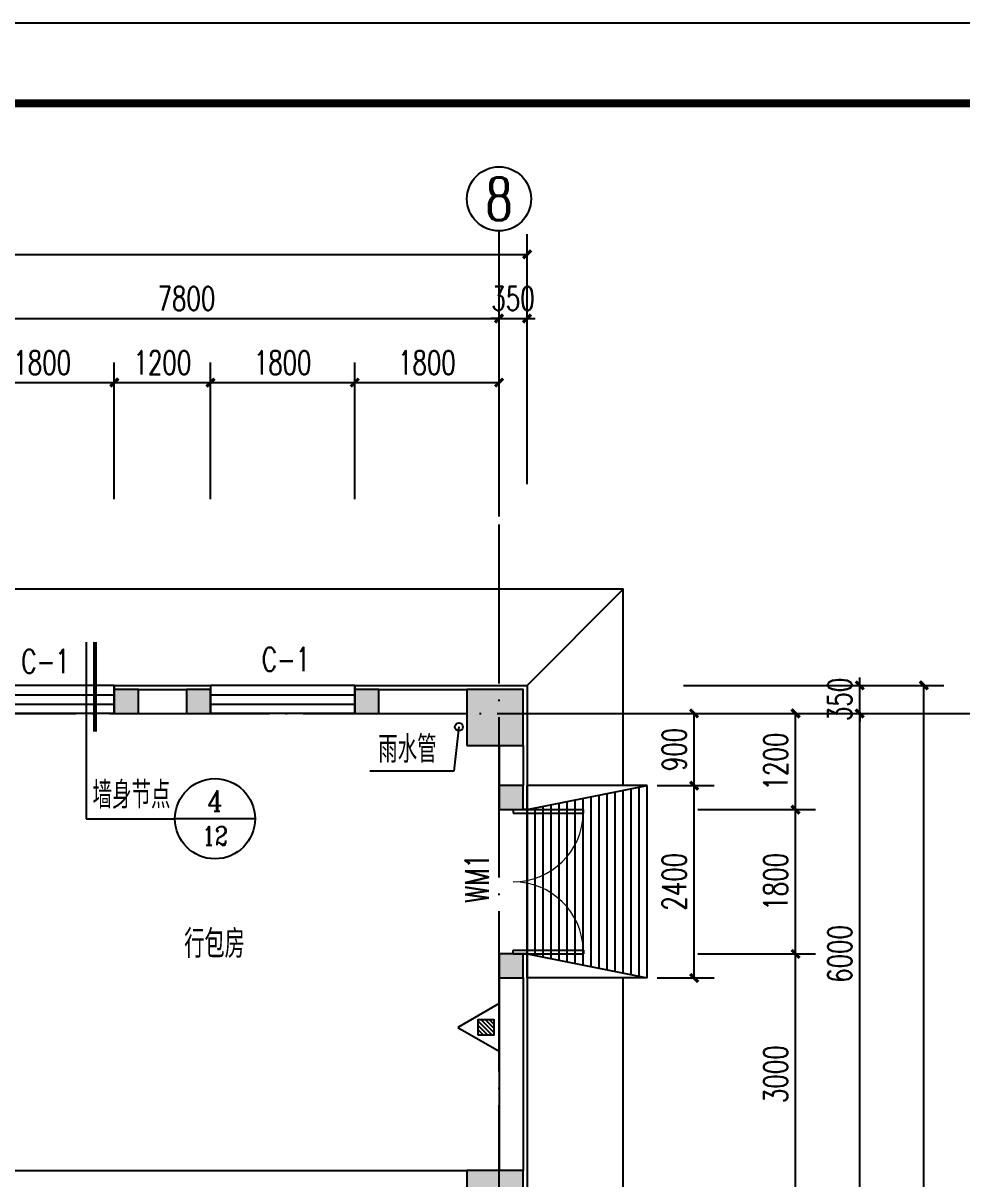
# Model space of a CAD drawing. Extents: x 63793 to 231107, y 20849 to 337643.
# Drawn here: x 198261 to 209974, y 235825 to 250242 of the extents above; entities that cross this region are included whole.
import ezdxf
from ezdxf.enums import TextEntityAlignment as Align

# ---------------------------------------------------------------- set-up
doc = ezdxf.new("R2010")
doc.units = 0
doc.header["$LTSCALE"] = 1000
doc.header["$MEASUREMENT"] = 0
doc.linetypes.add('DASH', pattern=[0.35, 0.25, -0.1])
doc.linetypes.add('DOTE', pattern=[2.42, 2, -0.2, 0.02, -0.2])
for name, color, linetype in [('AXIS', 3, 'Continuous'), ('AXIS_TEXT', 7, 'Continuous'), ('COLUMN', 2, 'Continuous'), ('DIM_IDEN', 3, 'Continuous'), ('DIM_LEAD', 3, 'Continuous'), ('DOTE', 1, 'DOTE'), ('EQUIP_消防', 7, 'Continuous'), ('PUB_DIM', 3, 'Continuous'), ('PUB_HATCH', 8, 'Continuous'), ('PUB_TEXT', 7, 'Continuous'), ('PUB_TITLE', 4, 'Continuous'), ('SURFACE', 6, 'Continuous'), ('WALL', 2, 'Continuous'), ('WINDOW', 4, 'Continuous'), ('WINDOW_TEXT', 7, 'Continuous'), ('新块$0$2D_ROOF', 144, 'Continuous')]:
    doc.layers.add(name, color=color, linetype=linetype)
doc.styles.add('_TCH_AXIS', font='COMPLEX', dxfattribs={"bigfont": 'GBCBIG'})
doc.styles.add('_TCH_DIM', font='SIMPLEX', dxfattribs={"bigfont": 'GBCBIG'})
doc.styles.add('_TCH_DIM_T3', font='SIMPLEX', dxfattribs={"width": 0.705882, "bigfont": 'GBCBIG'})
doc.styles.add('_TCH_LABEL', font='COMPLEX', dxfattribs={"bigfont": 'GBCBIG'})
doc.styles.add('_TCH_WINDOW', font='SIMPLEX', dxfattribs={"height": 3.5, "bigfont": 'GBCBIG'})
doc.styles.add('COMPLEX', font='COMPLEX')
doc.styles.get("Standard").update_dxf_attribs({"font": 'gbenor.shx', "bigfont": 'gbcbig.shx'})
doc.dimstyles.new('_TCH_ARCH&&100', dxfattribs={"dimtxt": 297.5, "dimasz": 100, "dimexe": 250, "dimexo": 300, "dimgap": 100, "dimtad": 1, "dimdec": 0, "dimzin": 0, "dimdsep": 46, "dimtxsty": '_TCH_DIM_T3', "dimblk": 'ARCHTICK', "dimcen": 0.09, "dimclrt": 7, "dimazin": 2, "dimtfac": 1, "dimtdec": 0, "dimtix": 1, "dimtmove": 2, "dimatfit": 3, "dimfxl": 0, "dimtolj": 1, "dimtzin": 0, "dimarcsym": 0})

# ---------------------------------------------------------------- blocks, each defined once
blk = doc.blocks.new('$ATTACHMENT$00000214')
h = blk.add_hatch()
h.set_pattern_fill('ANSI31', color=256, scale=200, style=0)
h.set_pattern_definition([(45, (-38543.802, -6842.639), (-17.67767, 17.67767), [])])
h.paths.add_polyline_path([(-64.9, 1.9), (64.9, 1.9), (64.9, -127.9), (-64.9, -127.9)])
for points in [[(0, 171.8), (-198.4, -171.8), (198.4, -171.8)], [(-64.9, 1.9), (64.9, 1.9), (64.9, -127.9), (-64.9, -127.9)]]:
    blk.add_lwpolyline(points, close=True)
blk = doc.blocks.new('dsff')
at = {"layer": 'EQUIP_消防', "xscale": 1.5, "yscale": 1.5, "zscale": 1.5, "rotation": 90}
blk.add_blockref('$ATTACHMENT$00000214', (414441, 690), dxfattribs=at)
blk = doc.blocks.new('_ArchTick')
at = {"color": 0, "linetype": 'ByBlock', "const_width": 0.4}
blk.add_lwpolyline([(-0.5, -0.5), (0.5, 0.5)], dxfattribs=at)
blk = doc.blocks.new('*D1630')
at = {"layer": 'Defpoints', "color": 0, "transparency": 16777216}
for p in [(205871, 240731), (206634, 240731), (205871, 238331)]:
    blk.add_point(p, dxfattribs=at)
at = {"layer": 'PUB_DIM', "color": 0, "lineweight": -2, "transparency": 16777216}
for p, q in [((206171, 240731), (206884, 240731)), ((206634, 238331), (206634, 240731)), ((206171, 238331), (206884, 238331))]:
    blk.add_line(p, q, dxfattribs=at)
at = {"layer": 'PUB_DIM', "color": 0, "lineweight": -2, "transparency": 16777216, "xscale": 100, "yscale": 100, "zscale": 100}
for p, rotation in [((206634, 240731), 90), ((206634, 238331), 270)]:
    blk.add_blockref('_ArchTick', p, dxfattribs=dict(at, rotation=rotation))
at = {"layer": 'PUB_DIM', "color": 7, "transparency": 16777216, "insert": (206385, 239531), "char_height": 297.5, "attachment_point": 5, "rotation": 90, "style": '_TCH_DIM_T3'}
blk.add_mtext('\\A1;2400', dxfattribs=at)
blk = doc.blocks.new('*D1631')
at = {"layer": 'Defpoints', "color": 0, "transparency": 16777216}
for p in [(205871, 241631), (206634, 241631), (205871, 240731)]:
    blk.add_point(p, dxfattribs=at)
at = {"layer": 'PUB_DIM', "color": 0, "lineweight": -2, "transparency": 16777216}
for p, q in [((206171, 241631), (206884, 241631)), ((206634, 240731), (206634, 241631)), ((206171, 240731), (206884, 240731))]:
    blk.add_line(p, q, dxfattribs=at)
at = {"layer": 'PUB_DIM', "color": 0, "lineweight": -2, "transparency": 16777216, "xscale": 100, "yscale": 100, "zscale": 100}
for p, rotation in [((206634, 241631), 90), ((206634, 240731), 270)]:
    blk.add_blockref('_ArchTick', p, dxfattribs=dict(at, rotation=rotation))
at = {"layer": 'PUB_DIM', "color": 7, "transparency": 16777216, "insert": (206385, 241181), "char_height": 297.5, "attachment_point": 5, "rotation": 90, "style": '_TCH_DIM_T3'}
blk.add_mtext('\\A1;900', dxfattribs=at)
blk = doc.blocks.new('*D1280')
at = {"layer": 'Defpoints', "color": 0, "transparency": 16777216}
for p in [(206381, 238631), (207899, 238631), (206381, 235631)]:
    blk.add_point(p, dxfattribs=at)
at = {"layer": 'PUB_DIM', "color": 0, "lineweight": -2, "transparency": 16777216}
for p, q in [((206681, 238631), (208149, 238631)), ((207899, 235631), (207899, 238631)), ((206681, 235631), (208149, 235631))]:
    blk.add_line(p, q, dxfattribs=at)
at = {"layer": 'PUB_DIM', "color": 0, "lineweight": -2, "transparency": 16777216, "xscale": 100, "yscale": 100, "zscale": 100}
for p, rotation in [((207899, 238631), 90), ((207899, 235631), 270)]:
    blk.add_blockref('_ArchTick', p, dxfattribs=dict(at, rotation=rotation))
at = {"layer": 'PUB_DIM', "color": 7, "transparency": 16777216, "insert": (207651, 237131), "char_height": 297.5, "attachment_point": 5, "rotation": 90, "style": '_TCH_DIM_T3'}
blk.add_mtext('\\A1;3000', dxfattribs=at)
blk = doc.blocks.new('*D1281')
at = {"layer": 'Defpoints', "color": 0, "transparency": 16777216}
for p in [(206381, 240431), (207899, 240431), (206381, 238631)]:
    blk.add_point(p, dxfattribs=at)
at = {"layer": 'PUB_DIM', "color": 0, "lineweight": -2, "transparency": 16777216}
for p, q in [((206681, 240431), (208149, 240431)), ((207899, 238631), (207899, 240431)), ((206681, 238631), (208149, 238631))]:
    blk.add_line(p, q, dxfattribs=at)
at = {"layer": 'PUB_DIM', "color": 0, "lineweight": -2, "transparency": 16777216, "xscale": 100, "yscale": 100, "zscale": 100}
for p, rotation in [((207899, 240431), 90), ((207899, 238631), 270)]:
    blk.add_blockref('_ArchTick', p, dxfattribs=dict(at, rotation=rotation))
at = {"layer": 'PUB_DIM', "color": 7, "transparency": 16777216, "insert": (207651, 239531), "char_height": 297.5, "attachment_point": 5, "rotation": 90, "style": '_TCH_DIM_T3'}
blk.add_mtext('\\A1;1800', dxfattribs=at)
blk = doc.blocks.new('*D1282')
at = {"layer": 'Defpoints', "color": 0, "transparency": 16777216}
for p in [(206381, 241631), (207899, 241631), (206381, 240431)]:
    blk.add_point(p, dxfattribs=at)
at = {"layer": 'PUB_DIM', "color": 0, "lineweight": -2, "transparency": 16777216}
for p, q in [((206681, 241631), (208149, 241631)), ((207899, 240431), (207899, 241631)), ((206681, 240431), (208149, 240431))]:
    blk.add_line(p, q, dxfattribs=at)
at = {"layer": 'PUB_DIM', "color": 0, "lineweight": -2, "transparency": 16777216, "xscale": 100, "yscale": 100, "zscale": 100}
for p, rotation in [((207899, 241631), 90), ((207899, 240431), 270)]:
    blk.add_blockref('_ArchTick', p, dxfattribs=dict(at, rotation=rotation))
at = {"layer": 'PUB_DIM', "color": 7, "transparency": 16777216, "insert": (207651, 241031), "char_height": 297.5, "attachment_point": 5, "rotation": 90, "style": '_TCH_DIM_T3'}
blk.add_mtext('\\A1;1200', dxfattribs=at)
blk = doc.blocks.new('*D1297')
at = {"layer": 'Defpoints', "color": 0, "transparency": 16777216}
for p in [(204199, 245758), (202399, 244004), (204199, 244004)]:
    blk.add_point(p, dxfattribs=at)
at = {"layer": 'PUB_DIM', "color": 0, "lineweight": -2, "transparency": 16777216}
for p, q in [((202399, 244304), (202399, 246008)), ((204199, 244304), (204199, 246008)), ((202399, 245758), (204199, 245758))]:
    blk.add_line(p, q, dxfattribs=at)
at = {"layer": 'PUB_DIM', "color": 0, "lineweight": -2, "transparency": 16777216, "xscale": 100, "yscale": 100, "zscale": 100, "rotation": 180}
blk.add_blockref('_ArchTick', (202399, 245758), dxfattribs=at)
at = {"layer": 'PUB_DIM', "color": 0, "lineweight": -2, "transparency": 16777216, "xscale": 100, "yscale": 100, "zscale": 100}
blk.add_blockref('_ArchTick', (204199, 245758), dxfattribs=at)
at = {"layer": 'PUB_DIM', "color": 7, "transparency": 16777216, "insert": (203299, 246007), "char_height": 297.5, "attachment_point": 5, "style": '_TCH_DIM_T3'}
blk.add_mtext('\\A1;1800', dxfattribs=at)
blk = doc.blocks.new('*D1298')
at = {"layer": 'Defpoints', "color": 0, "transparency": 16777216}
for p in [(202399, 245758), (200599, 244004), (202399, 244004)]:
    blk.add_point(p, dxfattribs=at)
at = {"layer": 'PUB_DIM', "color": 0, "lineweight": -2, "transparency": 16777216}
for p, q in [((200599, 244304), (200599, 246008)), ((202399, 244304), (202399, 246008)), ((200599, 245758), (202399, 245758))]:
    blk.add_line(p, q, dxfattribs=at)
at = {"layer": 'PUB_DIM', "color": 0, "lineweight": -2, "transparency": 16777216, "xscale": 100, "yscale": 100, "zscale": 100, "rotation": 180}
blk.add_blockref('_ArchTick', (200599, 245758), dxfattribs=at)
at = {"layer": 'PUB_DIM', "color": 0, "lineweight": -2, "transparency": 16777216, "xscale": 100, "yscale": 100, "zscale": 100}
blk.add_blockref('_ArchTick', (202399, 245758), dxfattribs=at)
at = {"layer": 'PUB_DIM', "color": 7, "transparency": 16777216, "insert": (201499, 246007), "char_height": 297.5, "attachment_point": 5, "style": '_TCH_DIM_T3'}
blk.add_mtext('\\A1;1800', dxfattribs=at)
blk = doc.blocks.new('*D1299')
at = {"layer": 'Defpoints', "color": 0, "transparency": 16777216}
for p in [(200599, 245758), (199399, 244004), (200599, 244004)]:
    blk.add_point(p, dxfattribs=at)
at = {"layer": 'PUB_DIM', "color": 0, "lineweight": -2, "transparency": 16777216}
for p, q in [((199399, 244304), (199399, 246008)), ((200599, 244304), (200599, 246008)), ((199399, 245758), (200599, 245758))]:
    blk.add_line(p, q, dxfattribs=at)
at = {"layer": 'PUB_DIM', "color": 0, "lineweight": -2, "transparency": 16777216, "xscale": 100, "yscale": 100, "zscale": 100, "rotation": 180}
blk.add_blockref('_ArchTick', (199399, 245758), dxfattribs=at)
at = {"layer": 'PUB_DIM', "color": 0, "lineweight": -2, "transparency": 16777216, "xscale": 100, "yscale": 100, "zscale": 100}
blk.add_blockref('_ArchTick', (200599, 245758), dxfattribs=at)
at = {"layer": 'PUB_DIM', "color": 7, "transparency": 16777216, "insert": (199999, 246007), "char_height": 297.5, "attachment_point": 5, "style": '_TCH_DIM_T3'}
blk.add_mtext('\\A1;1200', dxfattribs=at)
blk = doc.blocks.new('*D1300')
at = {"layer": 'Defpoints', "color": 0, "transparency": 16777216}
for p in [(199399, 245758), (197599, 244004), (199399, 244004)]:
    blk.add_point(p, dxfattribs=at)
at = {"layer": 'PUB_DIM', "color": 0, "lineweight": -2, "transparency": 16777216}
for p, q in [((197599, 244304), (197599, 246008)), ((199399, 244304), (199399, 246008)), ((197599, 245758), (199399, 245758))]:
    blk.add_line(p, q, dxfattribs=at)
at = {"layer": 'PUB_DIM', "color": 0, "lineweight": -2, "transparency": 16777216, "xscale": 100, "yscale": 100, "zscale": 100, "rotation": 180}
blk.add_blockref('_ArchTick', (197599, 245758), dxfattribs=at)
at = {"layer": 'PUB_DIM', "color": 0, "lineweight": -2, "transparency": 16777216, "xscale": 100, "yscale": 100, "zscale": 100}
blk.add_blockref('_ArchTick', (199399, 245758), dxfattribs=at)
at = {"layer": 'PUB_DIM', "color": 7, "transparency": 16777216, "insert": (198499, 246007), "char_height": 297.5, "attachment_point": 5, "style": '_TCH_DIM_T3'}
blk.add_mtext('\\A1;1800', dxfattribs=at)
blk = doc.blocks.new('*D1376')
at = {"layer": 'AXIS', "color": 0, "lineweight": -2, "transparency": 16777216}
for p, q in [((206499, 241631), (208949, 241631)), ((208699, 235631), (208699, 241631)), ((206499, 235631), (208949, 235631))]:
    blk.add_line(p, q, dxfattribs=at)
at = {"layer": 'Defpoints', "color": 0, "transparency": 16777216}
for p in [(206199, 241631), (208699, 241631), (206199, 235631)]:
    blk.add_point(p, dxfattribs=at)
at = {"layer": 'AXIS', "color": 0, "lineweight": -2, "transparency": 16777216, "xscale": 100, "yscale": 100, "zscale": 100}
for p, rotation in [((208699, 241631), 90), ((208699, 235631), 270)]:
    blk.add_blockref('_ArchTick', p, dxfattribs=dict(at, rotation=rotation))
at = {"layer": 'AXIS', "color": 7, "transparency": 16777216, "insert": (208451, 238631), "char_height": 297.5, "attachment_point": 5, "rotation": 90, "style": '_TCH_DIM_T3'}
blk.add_mtext('\\A1;6000', dxfattribs=at)
blk = doc.blocks.new('*D1377')
at = {"layer": 'AXIS', "color": 0, "lineweight": -2, "transparency": 16777216}
for p, q in [((208699, 241981), (208699, 242081)), ((206499, 241981), (208949, 241981)), ((208699, 241631), (208699, 241981)), ((206499, 241631), (208949, 241631)), ((208699, 241631), (208699, 241531))]:
    blk.add_line(p, q, dxfattribs=at)
at = {"layer": 'Defpoints', "color": 0, "transparency": 16777216}
for p in [(206199, 241981), (208699, 241981), (206199, 241631)]:
    blk.add_point(p, dxfattribs=at)
at = {"layer": 'AXIS', "color": 0, "lineweight": -2, "transparency": 16777216, "xscale": 100, "yscale": 100, "zscale": 100}
for p, rotation in [((208699, 241981), 270), ((208699, 241631), 90)]:
    blk.add_blockref('_ArchTick', p, dxfattribs=dict(at, rotation=rotation))
at = {"layer": 'AXIS', "color": 7, "transparency": 16777216, "insert": (208451, 241806), "char_height": 297.5, "attachment_point": 5, "rotation": 90, "style": '_TCH_DIM_T3'}
blk.add_mtext('\\A1;350', dxfattribs=at)
blk = doc.blocks.new('*D1378')
at = {"layer": 'AXIS', "color": 0, "lineweight": -2, "transparency": 16777216}
for p, q in [((206499, 241981), (209749, 241981)), ((209499, 220281), (209499, 241981)), ((206499, 220281), (209749, 220281))]:
    blk.add_line(p, q, dxfattribs=at)
at = {"layer": 'Defpoints', "color": 0, "transparency": 16777216}
for p in [(206199, 241981), (209499, 241981), (206199, 220281)]:
    blk.add_point(p, dxfattribs=at)
at = {"layer": 'AXIS', "color": 0, "lineweight": -2, "transparency": 16777216, "xscale": 100, "yscale": 100, "zscale": 100}
for p, rotation in [((209499, 241981), 90), ((209499, 220281), 270)]:
    blk.add_blockref('_ArchTick', p, dxfattribs=dict(at, rotation=rotation))
at = {"layer": 'AXIS', "color": 7, "transparency": 16777216, "insert": (209251, 231131), "char_height": 297.5, "attachment_point": 5, "rotation": 90, "style": '_TCH_DIM_T3'}
blk.add_mtext('\\A1;21700', dxfattribs=at)
blk = doc.blocks.new('*D1405')
at = {"layer": 'AXIS', "color": 0, "lineweight": -2, "transparency": 16777216}
for p, q in [((196399, 244492), (196399, 246808)), ((204199, 244492), (204199, 246808)), ((196399, 246558), (204199, 246558))]:
    blk.add_line(p, q, dxfattribs=at)
at = {"layer": 'Defpoints', "color": 0, "transparency": 16777216}
for p in [(204199, 246558), (196399, 244192), (204199, 244192)]:
    blk.add_point(p, dxfattribs=at)
at = {"layer": 'AXIS', "color": 0, "lineweight": -2, "transparency": 16777216, "xscale": 100, "yscale": 100, "zscale": 100, "rotation": 180}
blk.add_blockref('_ArchTick', (196399, 246558), dxfattribs=at)
at = {"layer": 'AXIS', "color": 0, "lineweight": -2, "transparency": 16777216, "xscale": 100, "yscale": 100, "zscale": 100}
blk.add_blockref('_ArchTick', (204199, 246558), dxfattribs=at)
at = {"layer": 'AXIS', "color": 7, "transparency": 16777216, "insert": (200299, 246807), "char_height": 297.5, "attachment_point": 5, "style": '_TCH_DIM_T3'}
blk.add_mtext('\\A1;7800', dxfattribs=at)
blk = doc.blocks.new('*D1406')
at = {"layer": 'AXIS', "color": 0, "lineweight": -2, "transparency": 16777216}
for p, q in [((204199, 244492), (204199, 246808)), ((204549, 244492), (204549, 246808)), ((204199, 246558), (204099, 246558)), ((204199, 246558), (204549, 246558)), ((204549, 246558), (204649, 246558))]:
    blk.add_line(p, q, dxfattribs=at)
at = {"layer": 'Defpoints', "color": 0, "transparency": 16777216}
for p in [(204549, 246558), (204199, 244192), (204549, 244192)]:
    blk.add_point(p, dxfattribs=at)
at = {"layer": 'AXIS', "color": 0, "lineweight": -2, "transparency": 16777216, "xscale": 100, "yscale": 100, "zscale": 100}
blk.add_blockref('_ArchTick', (204199, 246558), dxfattribs=at)
at = {"layer": 'AXIS', "color": 0, "lineweight": -2, "transparency": 16777216, "xscale": 100, "yscale": 100, "zscale": 100, "rotation": 180}
blk.add_blockref('_ArchTick', (204549, 246558), dxfattribs=at)
at = {"layer": 'AXIS', "color": 7, "transparency": 16777216, "insert": (204374, 246807), "char_height": 297.5, "attachment_point": 5, "style": '_TCH_DIM_T3'}
blk.add_mtext('\\A1;350', dxfattribs=at)
blk = doc.blocks.new('*D1407')
at = {"layer": 'AXIS', "color": 0, "lineweight": -2, "transparency": 16777216}
for p, q in [((142649, 245792), (142649, 247608)), ((204549, 245792), (204549, 247608)), ((142649, 247358), (204549, 247358))]:
    blk.add_line(p, q, dxfattribs=at)
at = {"layer": 'Defpoints', "color": 0, "transparency": 16777216}
for p in [(204549, 247358), (142649, 245492), (204549, 245492)]:
    blk.add_point(p, dxfattribs=at)
at = {"layer": 'AXIS', "color": 0, "lineweight": -2, "transparency": 16777216, "xscale": 100, "yscale": 100, "zscale": 100, "rotation": 180}
blk.add_blockref('_ArchTick', (142649, 247358), dxfattribs=at)
at = {"layer": 'AXIS', "color": 0, "lineweight": -2, "transparency": 16777216, "xscale": 100, "yscale": 100, "zscale": 100}
blk.add_blockref('_ArchTick', (204549, 247358), dxfattribs=at)
at = {"layer": 'AXIS', "color": 7, "transparency": 16777216, "insert": (172857, 247633), "char_height": 297.5, "attachment_point": 5, "style": '_TCH_DIM_T3'}
blk.add_mtext('\\A1;61900', dxfattribs=at)
blk = doc.blocks.new('_FZH')
blk.add_lwpolyline([(-0.5, -0.5), (0.5, -0.5), (0.5, 0.5), (-0.5, 0.5)], close=True)
at = {"layer": 'PUB_HATCH'}
blk.add_solid([(-0.5, -0.5), (0.5, -0.5), (-0.5, 0.5), (0.5, 0.5)], dxfattribs=at)
blk = doc.blocks.new('$WINLIB2D$00000001')
for p, q in [((-0.5, 0.5), (0.5, 0.5)), ((-0.5, 0.5), (-0.5, -0.5)), ((0.5, -0.5), (0.5, 0.5)), ((0.5, 0.1667), (-0.5, 0.1667)), ((0.5, -0.1667), (-0.5, -0.1667)), ((-0.5, -0.5), (0.5, -0.5))]:
    blk.add_line(p, q)
blk = doc.blocks.new('$DorLib2D$00000002')
for p, q in [((-0.5, 0), (-0.5, 0.4875)), ((-0.475, 0.4875), (-0.5, 0.4875)), ((-0.475, 0), (-0.475, 0.4875)), ((0.475, 0), (0.475, 0.4875)), ((0.475, 0.4875), (0.5, 0.4875)), ((0.5, 0), (0.5, 0.4875)), ((-0.5, 0), (-0.475, 0)), ((0.5, 0), (0.475, 0))]:
    blk.add_line(p, q)
at = {"lineweight": 13}
for centre, start, end in [((-0.4875, 0), 0, 88.53072), ((0.4875, 0), 91.46928, 180)]:
    blk.add_arc(centre, 0.4875, start, end, dxfattribs=at)
blk = doc.blocks.new('_AXISO')
blk.add_circle((0, 0), 0.5)
at = {"layer": 'AXIS_TEXT', "style": 'COMPLEX', "width": 1.041667}
blk.add_attdef('A', text='', height=0.56, dxfattribs=at).set_placement((-0.25, -0.28), (0.25, -0.28), align=Align.FIT)

msp = doc.modelspace()

# ---------------------------------------------------------------- linework, layer by layer
for p, q in [((204549.3, 241981.2), (205749.4, 243181.2)), ((205749.4, 235331.2), (205749.4, 238331.2))]:
    msp.add_line(p, q)
at = {"color": 9}
for p, q in [((206049.3, 240731.2), (204549.3, 240731.2)), ((204549.3, 238331.2), (204549.3, 240731.2)), ((204549.3, 240431.2), (206049.3, 240731.2)), ((205549.3, 238431.2), (205549.3, 240631.2)), ((205649.3, 238411.2), (205649.3, 240651.2)), ((205749.3, 238391.2), (205749.3, 240671.2)), ((205849.3, 238371.2), (205849.3, 240691.2)), ((205949.3, 238351.2), (205949.3, 240711.2)), ((206049.3, 238331.2), (206049.3, 240731.2)), ((204849.3, 238571.2), (204849.3, 240491.2)), ((204949.3, 238551.2), (204949.3, 240511.2)), ((205049.3, 238531.2), (205049.3, 240531.2)), ((205149.3, 238511.2), (205149.3, 240551.2)), ((205249.3, 238491.2), (205249.3, 240571.2)), ((205349.3, 238471.2), (205349.3, 240591.2)), ((205449.3, 238451.2), (205449.3, 240611.2)), ((204649.3, 238611.2), (204649.3, 240451.2)), ((204749.3, 238591.2), (204749.3, 240471.2)), ((204549.3, 238631.2), (206049.3, 238331.2)), ((206049.3, 238331.2), (204549.3, 238331.2))]:
    msp.add_line(p, q, dxfattribs=at)
msp.add_lwpolyline([(205749.4, 240731.2), (205749.4, 243181.2), (194899.3, 243181.1)])
at = {"layer": 'AXIS'}
for p, q in [((204199.3, 244087.7), (204199.3, 247649.7)), ((206199.3, 241631.2), (210199.3, 241631.2))]:
    msp.add_line(p, q, dxfattribs=at)
at = {"layer": 'DIM_IDEN'}
for p, q in [((199048, 242518.9), (199048, 240317.5)), ((199048, 240317.5), (200155.8, 240317.5)), ((201155.8, 240317.5), (200155.8, 240317.5))]:
    msp.add_line(p, q, dxfattribs=at)
at = {"layer": 'DIM_IDEN', "const_width": 50}
msp.add_lwpolyline([(199159.9, 242521.1), (199159.9, 241401.9)], dxfattribs=at)
at = {"layer": 'DIM_IDEN'}
for centre, radius in [((199048, 242518.9), 0), ((200655.8, 240317.5), 500)]:
    msp.add_circle(centre, radius, dxfattribs=at)
at = {"layer": 'DIM_LEAD'}
for p, q in [((203699.2, 241463.2), (203635, 240910.5)), ((203635, 240910.5), (202586.6, 240910.5))]:
    msp.add_line(p, q, dxfattribs=at)
at = {"layer": 'DOTE'}
for p, q in [((204199.3, 217804.9), (204199.3, 243987.7)), ((138837, 241631.2), (206199.3, 241631.2))]:
    msp.add_line(p, q, dxfattribs=at)
at = {"layer": 'PUB_TITLE'}
msp.add_lwpolyline([(127007, 208242.4), (231107, 208242.4), (231107, 250242.4), (127007, 250242.4)], close=True, dxfattribs=at)
at = {"layer": 'PUB_TITLE', "const_width": 100}
msp.add_lwpolyline([(129507, 209242.4), (230107, 209242.4), (230107, 249242.4), (129507, 249242.4)], close=True, dxfattribs=at)
at = {"layer": 'SURFACE'}
for p, q in [((199399.3, 241981.2), (199399.3, 241931.2)), ((199399.3, 241981.2), (199549.3, 241981.2)), ((199549.3, 241981.2), (200449.3, 241981.2)), ((200449.3, 241981.2), (200599.3, 241981.2)), ((200599.3, 241981.2), (200599.3, 241931.2)), ((202399.3, 241981.2), (202399.3, 241931.2)), ((202399.3, 241981.2), (202549.3, 241981.2)), ((202549.3, 241981.2), (204549.3, 241981.2)), ((204549.3, 241981.2), (204549.3, 240581.2)), ((204549.3, 240581.2), (204549.3, 240431.2)), ((204549.3, 240431.2), (204499.3, 240431.2)), ((204549.3, 238631.2), (204499.3, 238631.2)), ((204549.3, 238631.2), (204549.3, 238481.2)), ((204549.3, 238481.2), (204549.3, 235631.2))]:
    msp.add_line(p, q, dxfattribs=at)
at = {"layer": 'WALL'}
for p, q in [((199699.3, 241931.2), (200299.3, 241931.2)), ((202699.3, 241931.2), (203799.3, 241931.2)), ((199699.3, 241631.2), (200299.3, 241631.2)), ((202699.3, 241631.2), (203799.3, 241631.2)), ((204199.3, 241231.2), (204199.3, 240731.2)), ((204499.3, 241231.2), (204499.3, 240731.2)), ((204199.3, 238331.2), (204199.3, 235931.2)), ((204499.3, 238331.2), (204499.3, 235931.2)), ((196799.3, 235931.2), (203799.3, 235931.2))]:
    msp.add_line(p, q, dxfattribs=at)
at = {"layer": 'WINDOW'}
msp.add_line((204549.3, 240431.2), (204549.3, 238631.2), dxfattribs=at)
at = {"layer": '新块$0$2D_ROOF', "color": 3}
msp.add_circle((203699.2, 241463.2), 50, dxfattribs=at)

# ---------------------------------------------------------------- block references
msp.add_blockref('dsff', (-210499.8, 237024.7))
at = {"layer": 'AXIS'}
ref = msp.add_blockref('_AXISO', (204199.3, 248049.7), dxfattribs=dict(at, xscale=800, yscale=800, zscale=800))
ref.add_attrib('A', '8', dxfattribs={"layer": 'AXIS_TEXT', "height": 532.5, "style": '_TCH_AXIS'}).set_placement((204021.8, 247783.5), (204376.8, 247783.5), align=Align.FIT)
at = {"layer": 'COLUMN', "xscale": 300, "yscale": 300, "zscale": 300, "rotation": 90}
for p in [(199549.3, 241781.2), (202549.3, 241781.2), (204349.3, 240581.2), (204349.3, 238481.2)]:
    msp.add_blockref('_FZH', p, dxfattribs=at)
at = {"layer": 'COLUMN'}
for p, xscale, yscale, zscale in [((200449.3, 241781.2), 300, 300, 300), ((204149.3, 241581.2), 700, 700, 700), ((204149.3, 235581.2), 699.9999999997672, 699.9999999997672, 699.9999999997672)]:
    msp.add_blockref('_FZH', p, dxfattribs=dict(at, xscale=xscale, yscale=yscale, zscale=zscale))
at = {"layer": 'WINDOW'}
ref = msp.add_blockref('$WINLIB2D$00000001', (198499.3, 241806.2), dxfattribs=dict(at, xscale=-1800, yscale=-350, zscale=-1800))
ref.add_attrib('A', 'C-1', (198239.3, 242132.4), dxfattribs={"layer": 'WINDOW_TEXT', "height": 297.5, "style": '_TCH_WINDOW', "width": 0.705882})
ref = msp.add_blockref('$WINLIB2D$00000001', (201499.3, 241806.2), dxfattribs=dict(at, xscale=-1800, yscale=-350, zscale=-1800))
ref.add_attrib('A', 'C-1', (201239.3, 242157.4), dxfattribs={"layer": 'WINDOW_TEXT', "height": 297.5, "style": '_TCH_WINDOW', "width": 0.705882})
ref = msp.add_blockref('$DorLib2D$00000002', (204374.3, 239531.2), dxfattribs=dict(at, xscale=1800, yscale=1800, zscale=1800, rotation=269.999999999998))
ref.add_attrib('A', 'WM1', (204073, 239266.2), dxfattribs={"layer": 'WINDOW_TEXT', "height": 297.5, "rotation": 90, "style": '_TCH_WINDOW', "width": 0.705882})

# ---------------------------------------------------------------- texts
at = {"linetype": 'DASH', "insert": (200271.3, 238931.6), "char_height": 350, "width": 1235.139, "attachment_point": 1}
msp.add_mtext('行包房', dxfattribs=at)
at = {"layer": 'PUB_TEXT'}
for s, style, p in [('雨水管', '_TCH_DIM', (202691.6, 241015.5)), ('墙身节点', '_TCH_LABEL', (199127.4, 240444.9))]:
    msp.add_text(s, height=337.59, dxfattribs=dict(at, style=style)).set_placement(p)
at = {"layer": 'PUB_TEXT', "style": '_TCH_LABEL'}
for s, height, p, p2 in [('4', 257.7, (200557.7, 240410.6), (200754, 240410.6)), ('12', 230.99, (200496.4, 239989.4), (200815.3, 239989.4))]:
    msp.add_text(s, height=height, dxfattribs=at).set_placement(p, p2, align=Align.FIT)

# ---------------------------------------------------------------- dimensions: what is measured, and where the dimension line sits
at = {"layer": 'AXIS'}
dim = msp.add_linear_dim(base=(204549.3, 247358.4), p1=(142649.3, 245491.8), p2=(204549.3, 245491.8), angle=0, text='61900', dimstyle='_TCH_ARCH&&100', dxfattribs=at)
dim.commit()
dim.dimension.update_dxf_attribs({"geometry": '*D1407', "text_midpoint": (172856.9, 247633.4), "dimtype": 129})
for p1, p2, distance, text, picture, middle in [((196399.3, 244191.8), (204199.3, 244191.8), 2366.7, '7800', '*D1405', (200299.3, 246807.2)), ((204199.3, 244191.8), (204549.3, 244191.8), 2366.7, '350', '*D1406', (204374.3, 246807.2)), ((206199.3, 241631.2), (206199.3, 241981.2), -2500, '350', '*D1377', (208450.5, 241806.2)), ((206199.3, 220281.2), (206199.3, 241981.2), -3300, '21700', '*D1378', (209250.5, 231131.2)), ((206199.3, 235631.2), (206199.3, 241631.2), -2500, '6000', '*D1376', (208450.5, 238631.2))]:
    dim = msp.add_aligned_dim(p1=p1, p2=p2, distance=distance, text=text, dimstyle='_TCH_ARCH&&100', dxfattribs=at)
    dim.commit()
    dim.dimension.update_dxf_attribs({"geometry": picture, "text_midpoint": middle})
at = {"layer": 'PUB_DIM'}
for p1, p2, distance, text, picture, middle in [((197599.3, 244003.9), (199399.3, 244003.9), 1754.5, '1800', '*D1300', (198499.3, 246007.2)), ((199399.3, 244003.9), (200599.3, 244003.9), 1754.5, '1200', '*D1299', (199999.3, 246007.2)), ((200599.3, 244003.9), (202399.3, 244003.9), 1754.5, '1800', '*D1298', (201499.3, 246007.2)), ((202399.3, 244003.9), (204199.3, 244003.9), 1754.5, '1800', '*D1297', (203299.3, 246007.2)), ((205870.7, 240731.2), (205870.7, 241631.2), -763.6, '900', '*D1631', (206385.5, 241181.2)), ((206380.5, 240431.2), (206380.5, 241631.2), -1518.8, '1200', '*D1282', (207650.5, 241031.2)), ((205870.7, 238331.2), (205870.7, 240731.2), -763.6, '2400', '*D1630', (206385.5, 239531.2)), ((206380.5, 238631.2), (206380.5, 240431.2), -1518.8, '1800', '*D1281', (207650.5, 239531.2)), ((206380.5, 235631.2), (206380.5, 238631.2), -1518.8, '3000', '*D1280', (207650.5, 237131.2))]:
    dim = msp.add_aligned_dim(p1=p1, p2=p2, distance=distance, text=text, dimstyle='_TCH_ARCH&&100', dxfattribs=at)
    dim.commit()
    dim.dimension.update_dxf_attribs({"geometry": picture, "text_midpoint": middle})

doc.saveas('drawing.dxf')
